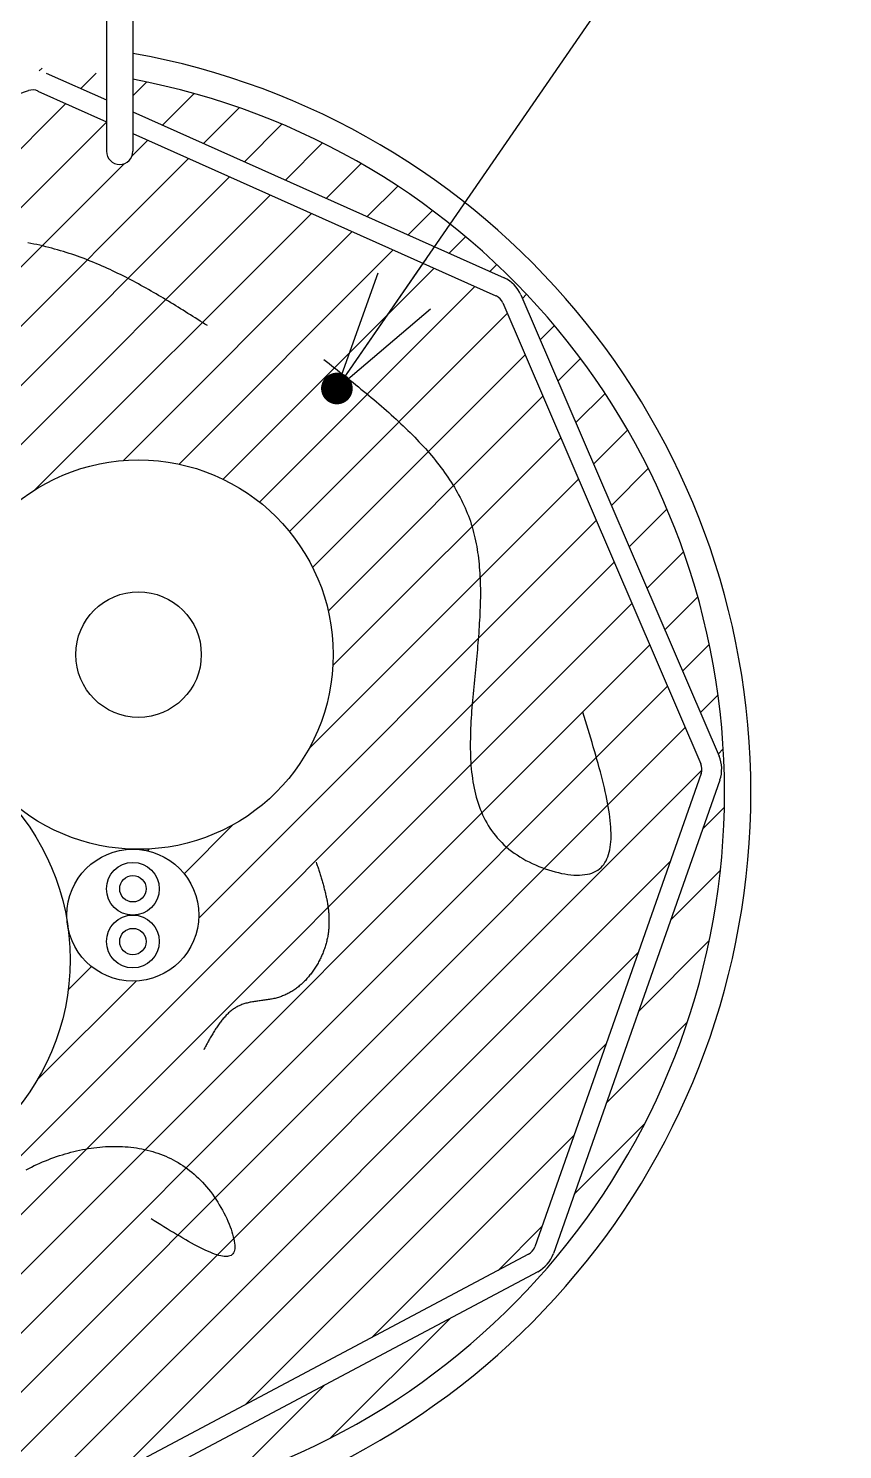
# Model space of a CAD drawing. Extents: x 443 to 1217, y -1921 to -677.
# Drawn here: x 759.64 to 771.67, y -1150.34 to -1129.36 of the extents above; entities that cross this region are included whole.
import ezdxf

# ---------------------------------------------------------------- set-up
doc = ezdxf.new("R2010")
doc.units = 0
doc.header["$MEASUREMENT"] = 0
doc.layers.get('0').update_dxf_attribs({"linetype": 'CONTINUOUS'})
doc.layers.add('3', color=8, linetype='CONTINUOUS')
doc.layers.add('5', color=7, linetype='CONTINUOUS')

# ---------------------------------------------------------------- blocks, each defined once
blk = doc.blocks.new('OPEN330A')
at = {"color": 0}
for q in [(30, 8.0385), (30, -8.0385), (40, 0)]:
    blk.add_line((0, 0), q, dxfattribs=at)
blk = doc.blocks.new('NEGDOTSMALL')
at = {"color": 0, "const_width": 4}
blk.add_lwpolyline([(-2, 0, 1), (2, 0, 1), (-2, 0)], format="xyb", dxfattribs=at)

msp = doc.modelspace()

# ---------------------------------------------------------------- linework, layer by layer
at = {"color": 7, "linetype": 'Continuous'}
msp.add_line((764.199, -1134.673), (777.199, -1115.823), dxfattribs=at)
at = {"color": 8, "linetype": 'Continuous'}
for p, q in [((759.803, -1129.983), (759.843, -1129.943)), ((760.416, -1130.244), (760.641, -1130.019)), ((761.184, -1130.351), (761.387, -1130.148)), ((761.625, -1130.785), (762.091, -1130.319)), ((749.39, -1141.27), (760.195, -1130.465)), ((762.229, -1131.055), (762.756, -1130.528)), ((749.563, -1141.972), (760.795, -1130.74)), ((762.834, -1131.325), (763.387, -1130.772)), ((761.173, -1131.237), (761.404, -1131.006)), ((763.438, -1131.595), (763.986, -1131.047)), ((749.736, -1142.673), (761.055, -1131.355)), ((749.909, -1143.375), (762.008, -1131.276)), ((764.043, -1131.866), (764.556, -1131.352)), ((750.082, -1144.077), (762.613, -1131.546)), ((754.852, -1140.181), (763.217, -1131.816)), ((764.647, -1132.136), (765.097, -1131.686)), ((765.252, -1132.406), (765.612, -1132.046)), ((759.743, -1136.165), (763.822, -1132.087)), ((761.048, -1135.735), (764.426, -1132.357)), ((765.856, -1132.676), (766.1, -1132.432)), ((761.868, -1135.79), (765.03, -1132.627)), ((762.519, -1136.013), (765.635, -1132.897)), ((766.46, -1132.946), (766.563, -1132.844)), ((763.057, -1136.35), (766.239, -1133.168)), ((766.939, -1133.342), (767, -1133.281)), ((763.497, -1136.784), (766.716, -1133.565)), ((767.202, -1133.954), (767.412, -1133.743)), ((763.841, -1137.315), (766.979, -1134.176)), ((767.465, -1134.566), (767.799, -1134.231)), ((764.072, -1137.959), (767.242, -1134.788)), ((767.728, -1135.177), (768.16, -1134.745)), ((764.14, -1138.765), (767.505, -1135.4)), ((767.991, -1135.789), (768.493, -1135.286)), ((763.784, -1139.996), (767.768, -1136.011)), ((768.254, -1136.401), (768.799, -1135.855)), ((768.517, -1137.012), (769.075, -1136.454)), ((762.158, -1142.496), (768.031, -1136.623)), ((768.78, -1137.624), (769.319, -1137.084)), ((755.776, -1149.753), (768.294, -1137.235)), ((756.979, -1149.424), (768.557, -1137.846)), ((769.043, -1138.235), (769.529, -1137.749)), ((757.733, -1149.545), (768.82, -1138.458)), ((769.306, -1138.847), (769.701, -1138.452)), ((758.122, -1150.031), (769.083, -1139.069)), ((769.569, -1139.459), (769.829, -1139.199)), ((758.548, -1150.479), (769.346, -1139.681)), ((769.832, -1140.07), (769.907, -1139.995)), ((759.241, -1150.661), (769.591, -1140.311)), ((769.604, -1141.173), (769.924, -1140.853)), ((761.943, -1141.837), (762.664, -1141.116)), ((761.404, -1141.501), (761.433, -1141.472)), ((759.934, -1150.842), (769.126, -1141.651)), ((769.129, -1142.522), (769.864, -1141.787)), ((760.233, -1142.672), (760.236, -1142.669)), ((768.655, -1143.871), (769.7, -1142.826)), ((761.157, -1150.494), (768.652, -1143)), ((760.232, -1143.548), (760.573, -1143.207)), ((759.778, -1144.876), (761.232, -1143.423)), ((768.18, -1145.22), (769.377, -1144.023)), ((762.849, -1149.677), (768.177, -1144.349)), ((764.715, -1148.686), (767.703, -1145.698)), ((767.706, -1146.569), (768.743, -1145.532)), ((766.581, -1147.694), (767.228, -1147.047)), ((764.107, -1150.169), (765.875, -1148.4)), ((762.598, -1150.803), (764.009, -1149.392))]:
    msp.add_line(p, q, dxfattribs=at)
at = {"layer": '3', "color": 3, "linetype": 'Continuous'}
for p, q in [((760.795, -1126.61), (760.795, -1131.171)), ((761.184, -1126.61), (761.184, -1131.171)), ((759.902, -1130.015), (760.795, -1130.413)), ((757.678, -1130.934), (759.642, -1130.275)), ((759.783, -1130.281), (760.795, -1130.734)), ((761.184, -1130.588), (766.668, -1133.039)), ((761.184, -1130.908), (766.549, -1133.306)), ((766.917, -1133.292), (769.845, -1140.1)), ((766.649, -1133.407), (769.576, -1140.216)), ((769.581, -1140.357), (767.122, -1147.349)), ((769.857, -1140.454), (767.398, -1147.445)), ((767.03, -1147.456), (761.182, -1150.563)), ((767.167, -1147.714), (761.184, -1150.892))]:
    msp.add_line(p, q, dxfattribs=at)
at = {"layer": '3', "color": 3}
for p, q in [((759.677, -1132.531), (759.632, -1132.522)), ((759.722, -1132.54), (759.677, -1132.531)), ((759.767, -1132.549), (759.722, -1132.54)), ((759.811, -1132.559), (759.767, -1132.549)), ((759.855, -1132.569), (759.811, -1132.559)), ((759.9, -1132.58), (759.855, -1132.569)), ((759.943, -1132.591), (759.9, -1132.58)), ((759.987, -1132.602), (759.943, -1132.591)), ((760.029, -1132.614), (759.987, -1132.602)), ((760.073, -1132.626), (760.029, -1132.614)), ((760.115, -1132.639), (760.073, -1132.626)), ((760.158, -1132.652), (760.115, -1132.639)), ((760.2, -1132.665), (760.158, -1132.652)), ((760.242, -1132.678), (760.2, -1132.665)), ((760.283, -1132.692), (760.242, -1132.678)), ((760.326, -1132.706), (760.283, -1132.692)), ((760.366, -1132.721), (760.326, -1132.706)), ((760.408, -1132.736), (760.366, -1132.721)), ((760.449, -1132.751), (760.408, -1132.736)), ((760.489, -1132.766), (760.449, -1132.751)), ((760.53, -1132.782), (760.489, -1132.766)), ((760.57, -1132.798), (760.53, -1132.782)), ((760.61, -1132.815), (760.57, -1132.798)), ((760.651, -1132.831), (760.61, -1132.815)), ((760.69, -1132.848), (760.651, -1132.831)), ((760.73, -1132.865), (760.69, -1132.848)), ((760.769, -1132.883), (760.73, -1132.865)), ((760.809, -1132.9), (760.769, -1132.883)), ((760.848, -1132.918), (760.809, -1132.9)), ((760.886, -1132.937), (760.848, -1132.918)), ((760.925, -1132.955), (760.886, -1132.937)), ((760.963, -1132.974), (760.925, -1132.955)), ((761.003, -1132.992), (760.963, -1132.974)), ((761.041, -1133.011), (761.003, -1132.992)), ((761.079, -1133.031), (761.041, -1133.011)), ((761.117, -1133.05), (761.079, -1133.031)), ((761.154, -1133.07), (761.117, -1133.05)), ((761.192, -1133.09), (761.154, -1133.07)), ((761.23, -1133.11), (761.192, -1133.09)), ((761.267, -1133.13), (761.23, -1133.11)), ((761.304, -1133.151), (761.267, -1133.13)), ((761.343, -1133.171), (761.304, -1133.151)), ((761.38, -1133.192), (761.343, -1133.171)), ((761.417, -1133.213), (761.38, -1133.192)), ((761.454, -1133.234), (761.417, -1133.213)), ((761.491, -1133.255), (761.454, -1133.234)), ((761.527, -1133.277), (761.491, -1133.255)), ((761.564, -1133.298), (761.527, -1133.277)), ((761.601, -1133.32), (761.564, -1133.298)), ((761.637, -1133.341), (761.601, -1133.32)), ((761.674, -1133.363), (761.637, -1133.341)), ((761.71, -1133.385), (761.674, -1133.363)), ((761.746, -1133.407), (761.71, -1133.385)), ((761.783, -1133.429), (761.746, -1133.407)), ((761.819, -1133.451), (761.783, -1133.429)), ((761.855, -1133.474), (761.819, -1133.451)), ((761.891, -1133.496), (761.855, -1133.474)), ((761.927, -1133.518), (761.891, -1133.496)), ((761.963, -1133.541), (761.927, -1133.518)), ((761.999, -1133.564), (761.963, -1133.541)), ((762.035, -1133.586), (761.999, -1133.564)), ((762.071, -1133.609), (762.035, -1133.586)), ((762.107, -1133.631), (762.071, -1133.609)), ((762.143, -1133.654), (762.107, -1133.631)), ((762.178, -1133.677), (762.143, -1133.654)), ((762.214, -1133.7), (762.178, -1133.677)), ((762.25, -1133.722), (762.214, -1133.7)), ((762.286, -1133.745), (762.25, -1133.722)), ((764.005, -1134.244), (764.044, -1134.275)), ((764.044, -1134.275), (764.085, -1134.306)), ((764.085, -1134.306), (764.124, -1134.337)), ((764.124, -1134.337), (764.163, -1134.368)), ((764.163, -1134.368), (764.202, -1134.399)), ((764.202, -1134.399), (764.243, -1134.43)), ((764.243, -1134.43), (764.282, -1134.462)), ((764.282, -1134.462), (764.321, -1134.493)), ((764.321, -1134.493), (764.36, -1134.524)), ((764.36, -1134.524), (764.4, -1134.555)), ((764.4, -1134.555), (764.438, -1134.586)), ((764.438, -1134.586), (764.477, -1134.618)), ((764.477, -1134.618), (764.516, -1134.649)), ((764.516, -1134.649), (764.554, -1134.681)), ((764.554, -1134.681), (764.592, -1134.712)), ((764.592, -1134.712), (764.631, -1134.743)), ((764.631, -1134.743), (764.669, -1134.775)), ((764.669, -1134.775), (764.707, -1134.807)), ((764.707, -1134.807), (764.745, -1134.838)), ((764.745, -1134.838), (764.782, -1134.87)), ((764.782, -1134.87), (764.82, -1134.902)), ((764.82, -1134.902), (764.857, -1134.934)), ((764.857, -1134.934), (764.894, -1134.966)), ((764.894, -1134.966), (764.93, -1134.998)), ((764.93, -1134.998), (764.967, -1135.03)), ((764.967, -1135.03), (765.003, -1135.063)), ((765.003, -1135.063), (765.039, -1135.095)), ((765.039, -1135.095), (765.074, -1135.127)), ((765.074, -1135.127), (765.11, -1135.16)), ((765.11, -1135.16), (765.145, -1135.193)), ((765.145, -1135.193), (765.18, -1135.226)), ((765.18, -1135.226), (765.214, -1135.258)), ((765.214, -1135.258), (765.247, -1135.292)), ((765.247, -1135.292), (765.281, -1135.325)), ((765.281, -1135.325), (765.315, -1135.358)), ((765.315, -1135.358), (765.348, -1135.391)), ((765.348, -1135.391), (765.38, -1135.425)), ((765.38, -1135.425), (765.412, -1135.459)), ((765.412, -1135.459), (765.444, -1135.493)), ((765.444, -1135.493), (765.475, -1135.527)), ((765.475, -1135.527), (765.506, -1135.561)), ((765.506, -1135.561), (765.536, -1135.595)), ((765.536, -1135.595), (765.567, -1135.63)), ((765.567, -1135.63), (765.596, -1135.664)), ((765.596, -1135.664), (765.626, -1135.699)), ((765.626, -1135.699), (765.654, -1135.734)), ((765.654, -1135.734), (765.682, -1135.769)), ((765.682, -1135.769), (765.71, -1135.804)), ((765.71, -1135.804), (765.737, -1135.84)), ((765.737, -1135.84), (765.763, -1135.876)), ((765.763, -1135.876), (765.789, -1135.912)), ((765.789, -1135.912), (765.815, -1135.948)), ((765.815, -1135.948), (765.84, -1135.984)), ((765.84, -1135.984), (765.864, -1136.02)), ((765.864, -1136.02), (765.888, -1136.057)), ((765.888, -1136.057), (765.911, -1136.094)), ((765.911, -1136.094), (765.934, -1136.131)), ((765.934, -1136.131), (765.956, -1136.168)), ((765.956, -1136.168), (765.978, -1136.206)), ((765.978, -1136.206), (765.998, -1136.243)), ((765.998, -1136.243), (766.019, -1136.281)), ((766.019, -1136.281), (766.039, -1136.32)), ((766.039, -1136.32), (766.057, -1136.358)), ((766.057, -1136.358), (766.076, -1136.397)), ((766.076, -1136.397), (766.093, -1136.436)), ((766.093, -1136.436), (766.109, -1136.475)), ((766.109, -1136.475), (766.126, -1136.514)), ((766.126, -1136.514), (766.141, -1136.554)), ((766.141, -1136.554), (766.156, -1136.594)), ((766.156, -1136.594), (766.171, -1136.634)), ((766.171, -1136.634), (766.184, -1136.674)), ((766.184, -1136.674), (766.196, -1136.715)), ((766.196, -1136.715), (766.208, -1136.756)), ((766.208, -1136.756), (766.218, -1136.797)), ((766.218, -1136.797), (766.229, -1136.839)), ((766.229, -1136.839), (766.239, -1136.88)), ((766.239, -1136.88), (766.248, -1136.923)), ((766.248, -1136.923), (766.257, -1136.965)), ((766.257, -1136.965), (766.264, -1137.007)), ((766.264, -1137.007), (766.272, -1137.05)), ((766.272, -1137.05), (766.278, -1137.093)), ((766.278, -1137.093), (766.285, -1137.136)), ((766.285, -1137.136), (766.29, -1137.179)), ((766.29, -1137.179), (766.296, -1137.223)), ((766.296, -1137.223), (766.3, -1137.267)), ((766.3, -1137.267), (766.303, -1137.311)), ((766.303, -1137.311), (766.308, -1137.355)), ((766.308, -1137.355), (766.31, -1137.4)), ((766.31, -1137.4), (766.313, -1137.445)), ((766.313, -1137.445), (766.314, -1137.49)), ((766.314, -1137.49), (766.317, -1137.535)), ((766.317, -1137.535), (766.318, -1137.58)), ((766.318, -1137.58), (766.319, -1137.626)), ((766.319, -1137.626), (766.319, -1137.672)), ((766.319, -1137.672), (766.319, -1137.718)), ((766.319, -1137.718), (766.319, -1137.764)), ((766.315, -1137.904), (766.313, -1137.951)), ((766.317, -1137.857), (766.315, -1137.904)), ((766.318, -1137.81), (766.317, -1137.857)), ((766.319, -1137.764), (766.318, -1137.81)), ((766.303, -1138.14), (766.3, -1138.188)), ((766.307, -1138.093), (766.303, -1138.14)), ((766.309, -1138.045), (766.307, -1138.093)), ((766.311, -1137.998), (766.309, -1138.045)), ((766.313, -1137.951), (766.311, -1137.998)), ((766.29, -1138.333), (766.286, -1138.382)), ((766.294, -1138.285), (766.29, -1138.333)), ((766.297, -1138.236), (766.294, -1138.285)), ((766.3, -1138.188), (766.297, -1138.236)), ((766.274, -1138.529), (766.27, -1138.578)), ((766.278, -1138.479), (766.274, -1138.529)), ((766.283, -1138.43), (766.278, -1138.479)), ((766.286, -1138.382), (766.283, -1138.43)), ((766.251, -1138.776), (766.246, -1138.826)), ((766.256, -1138.726), (766.251, -1138.776)), ((766.26, -1138.677), (766.256, -1138.726)), ((766.265, -1138.627), (766.26, -1138.677)), ((766.27, -1138.578), (766.265, -1138.627)), ((766.232, -1138.977), (766.226, -1139.028)), ((766.236, -1138.927), (766.232, -1138.977)), ((766.241, -1138.876), (766.236, -1138.927)), ((766.246, -1138.826), (766.241, -1138.876)), ((766.212, -1139.18), (766.208, -1139.231)), ((766.216, -1139.129), (766.212, -1139.18)), ((766.222, -1139.078), (766.216, -1139.129)), ((766.226, -1139.028), (766.222, -1139.078)), ((766.194, -1139.385), (766.19, -1139.436)), ((766.199, -1139.333), (766.194, -1139.385)), ((766.203, -1139.282), (766.199, -1139.333)), ((766.208, -1139.231), (766.203, -1139.282)), ((766.18, -1139.589), (766.177, -1139.64)), ((766.184, -1139.538), (766.18, -1139.589)), ((766.187, -1139.487), (766.184, -1139.538)), ((766.19, -1139.436), (766.187, -1139.487)), ((767.851, -1139.516), (767.831, -1139.452)), ((767.871, -1139.581), (767.851, -1139.516)), ((767.89, -1139.645), (767.871, -1139.581)), ((766.172, -1139.793), (766.171, -1139.843)), ((766.173, -1139.742), (766.172, -1139.793)), ((766.175, -1139.691), (766.173, -1139.742)), ((766.177, -1139.64), (766.175, -1139.691)), ((767.91, -1139.709), (767.89, -1139.645)), ((767.929, -1139.772), (767.91, -1139.709)), ((767.949, -1139.836), (767.929, -1139.772)), ((766.171, -1139.843), (766.169, -1139.894)), ((766.169, -1139.894), (766.169, -1139.944)), ((766.169, -1139.944), (766.169, -1139.994)), ((766.169, -1139.994), (766.171, -1140.044)), ((767.968, -1139.899), (767.949, -1139.836)), ((767.986, -1139.962), (767.968, -1139.899)), ((768.005, -1140.025), (767.986, -1139.962)), ((768.023, -1140.087), (768.005, -1140.025)), ((766.171, -1140.044), (766.172, -1140.093)), ((766.172, -1140.093), (766.174, -1140.143)), ((766.174, -1140.143), (766.177, -1140.192)), ((766.177, -1140.192), (766.18, -1140.241)), ((766.18, -1140.241), (766.185, -1140.289)), ((768.041, -1140.149), (768.023, -1140.087)), ((768.058, -1140.211), (768.041, -1140.149)), ((768.074, -1140.272), (768.058, -1140.211)), ((766.185, -1140.289), (766.189, -1140.337)), ((766.189, -1140.337), (766.196, -1140.385)), ((766.196, -1140.385), (766.201, -1140.433)), ((766.201, -1140.433), (766.209, -1140.48)), ((768.091, -1140.332), (768.074, -1140.272)), ((768.106, -1140.392), (768.091, -1140.332)), ((768.121, -1140.452), (768.106, -1140.392)), ((768.137, -1140.51), (768.121, -1140.452)), ((766.209, -1140.48), (766.216, -1140.526)), ((766.216, -1140.526), (766.226, -1140.572)), ((766.226, -1140.572), (766.236, -1140.618)), ((766.236, -1140.618), (766.247, -1140.663)), ((766.247, -1140.663), (766.258, -1140.708)), ((768.15, -1140.568), (768.137, -1140.51)), ((768.163, -1140.625), (768.15, -1140.568)), ((768.175, -1140.682), (768.163, -1140.625)), ((766.258, -1140.708), (766.271, -1140.753)), ((766.271, -1140.753), (766.285, -1140.796)), ((766.285, -1140.796), (766.299, -1140.839)), ((766.299, -1140.839), (766.315, -1140.882)), ((768.187, -1140.737), (768.175, -1140.682)), ((768.198, -1140.792), (768.187, -1140.737)), ((768.207, -1140.846), (768.198, -1140.792)), ((768.216, -1140.899), (768.207, -1140.846)), ((766.315, -1140.882), (766.333, -1140.924)), ((766.333, -1140.924), (766.35, -1140.966)), ((766.35, -1140.966), (766.37, -1141.007)), ((766.37, -1141.007), (766.391, -1141.047)), ((766.391, -1141.047), (766.412, -1141.086)), ((766.412, -1141.086), (766.435, -1141.125)), ((768.224, -1140.951), (768.216, -1140.899)), ((768.231, -1141.002), (768.224, -1140.951)), ((768.237, -1141.052), (768.231, -1141.002)), ((768.242, -1141.101), (768.237, -1141.052)), ((766.435, -1141.125), (766.459, -1141.163)), ((766.459, -1141.163), (766.484, -1141.201)), ((766.484, -1141.201), (766.512, -1141.238)), ((766.512, -1141.238), (766.54, -1141.274)), ((766.54, -1141.274), (766.569, -1141.309)), ((768.246, -1141.148), (768.242, -1141.101)), ((768.248, -1141.195), (768.246, -1141.148)), ((768.25, -1141.24), (768.248, -1141.195)), ((768.249, -1141.327), (768.25, -1141.284)), ((768.25, -1141.284), (768.25, -1141.24)), ((766.569, -1141.309), (766.601, -1141.343)), ((766.601, -1141.343), (766.634, -1141.377)), ((766.634, -1141.377), (766.667, -1141.41)), ((766.667, -1141.41), (766.702, -1141.442)), ((766.702, -1141.442), (766.739, -1141.473)), ((766.739, -1141.473), (766.779, -1141.503)), ((766.779, -1141.503), (766.819, -1141.532)), ((768.223, -1141.52), (768.23, -1141.484)), ((768.23, -1141.484), (768.237, -1141.447)), ((768.237, -1141.447), (768.242, -1141.408)), ((768.242, -1141.408), (768.247, -1141.368)), ((768.247, -1141.368), (768.249, -1141.327)), ((763.894, -1141.669), (763.899, -1141.685)), ((763.899, -1141.685), (763.905, -1141.701)), ((763.905, -1141.701), (763.91, -1141.717)), ((763.91, -1141.717), (763.916, -1141.734)), ((766.819, -1141.532), (766.86, -1141.561)), ((766.86, -1141.561), (766.903, -1141.588)), ((766.903, -1141.588), (766.948, -1141.614)), ((766.948, -1141.614), (766.992, -1141.64)), ((766.992, -1141.64), (767.038, -1141.664)), ((767.038, -1141.664), (767.085, -1141.687)), ((767.085, -1141.687), (767.133, -1141.708)), ((767.133, -1141.708), (767.181, -1141.729)), ((768.121, -1141.723), (768.141, -1141.699)), ((768.141, -1141.699), (768.159, -1141.674)), ((768.159, -1141.674), (768.175, -1141.646)), ((768.175, -1141.646), (768.189, -1141.617)), ((768.189, -1141.617), (768.202, -1141.586)), ((768.202, -1141.586), (768.213, -1141.554)), ((768.213, -1141.554), (768.223, -1141.52)), ((763.916, -1141.734), (763.921, -1141.75)), ((763.921, -1141.75), (763.925, -1141.766)), ((763.925, -1141.766), (763.931, -1141.783)), ((763.931, -1141.783), (763.936, -1141.799)), ((763.936, -1141.799), (763.942, -1141.815)), ((763.942, -1141.815), (763.946, -1141.831)), ((763.946, -1141.831), (763.952, -1141.848)), ((763.952, -1141.848), (763.957, -1141.864)), ((763.957, -1141.864), (763.961, -1141.88)), ((763.961, -1141.88), (763.967, -1141.896)), ((763.967, -1141.896), (763.971, -1141.913)), ((763.971, -1141.913), (763.977, -1141.929)), ((763.977, -1141.929), (763.981, -1141.945)), ((767.181, -1141.729), (767.229, -1141.748)), ((767.229, -1141.748), (767.277, -1141.766)), ((767.277, -1141.766), (767.326, -1141.782)), ((767.326, -1141.782), (767.374, -1141.797)), ((767.374, -1141.797), (767.423, -1141.81)), ((767.423, -1141.81), (767.471, -1141.822)), ((767.471, -1141.822), (767.518, -1141.832)), ((767.518, -1141.832), (767.564, -1141.841)), ((767.564, -1141.841), (767.61, -1141.848)), ((767.61, -1141.848), (767.655, -1141.853)), ((767.655, -1141.853), (767.7, -1141.857)), ((767.7, -1141.857), (767.742, -1141.858)), ((767.742, -1141.858), (767.783, -1141.858)), ((767.783, -1141.858), (767.824, -1141.856)), ((767.824, -1141.856), (767.862, -1141.851)), ((767.862, -1141.851), (767.899, -1141.845)), ((767.899, -1141.845), (767.934, -1141.837)), ((767.934, -1141.837), (767.967, -1141.827)), ((767.967, -1141.827), (767.997, -1141.815)), ((767.997, -1141.815), (768.025, -1141.8)), ((768.025, -1141.8), (768.053, -1141.784)), ((768.053, -1141.784), (768.078, -1141.766)), ((768.078, -1141.766), (768.101, -1141.745)), ((768.101, -1141.745), (768.121, -1141.723)), ((763.981, -1141.945), (763.987, -1141.962)), ((763.987, -1141.962), (763.991, -1141.978)), ((763.991, -1141.978), (763.995, -1141.994)), ((763.995, -1141.994), (764, -1142.01)), ((764, -1142.01), (764.004, -1142.027)), ((764.004, -1142.027), (764.008, -1142.043)), ((764.008, -1142.043), (764.013, -1142.059)), ((764.013, -1142.059), (764.017, -1142.076)), ((764.017, -1142.076), (764.021, -1142.092)), ((764.021, -1142.092), (764.026, -1142.108)), ((764.026, -1142.108), (764.029, -1142.125)), ((764.029, -1142.125), (764.033, -1142.141)), ((764.033, -1142.141), (764.037, -1142.157)), ((764.037, -1142.157), (764.04, -1142.174)), ((764.04, -1142.174), (764.043, -1142.19)), ((764.043, -1142.19), (764.048, -1142.206)), ((764.048, -1142.206), (764.051, -1142.223)), ((764.051, -1142.223), (764.053, -1142.239)), ((764.053, -1142.239), (764.056, -1142.255)), ((764.056, -1142.255), (764.06, -1142.272)), ((764.06, -1142.272), (764.062, -1142.288)), ((764.062, -1142.288), (764.064, -1142.304)), ((764.064, -1142.304), (764.067, -1142.321)), ((764.067, -1142.321), (764.069, -1142.337)), ((764.069, -1142.337), (764.072, -1142.354)), ((764.072, -1142.354), (764.073, -1142.37)), ((764.073, -1142.37), (764.075, -1142.386)), ((764.075, -1142.386), (764.076, -1142.403)), ((764.076, -1142.403), (764.078, -1142.419)), ((764.078, -1142.419), (764.079, -1142.436)), ((764.079, -1142.436), (764.08, -1142.452)), ((764.08, -1142.452), (764.081, -1142.469)), ((764.081, -1142.469), (764.081, -1142.485)), ((764.081, -1142.485), (764.082, -1142.502)), ((764.082, -1142.502), (764.082, -1142.518)), ((764.082, -1142.518), (764.082, -1142.534)), ((764.082, -1142.534), (764.082, -1142.551)), ((764.082, -1142.551), (764.082, -1142.568)), ((764.063, -1142.766), (764.06, -1142.783)), ((764.065, -1142.75), (764.063, -1142.766)), ((764.068, -1142.733), (764.065, -1142.75)), ((764.07, -1142.716), (764.068, -1142.733)), ((764.073, -1142.7), (764.07, -1142.716)), ((764.075, -1142.683), (764.073, -1142.7)), ((764.077, -1142.667), (764.075, -1142.683)), ((764.078, -1142.65), (764.077, -1142.667)), ((764.079, -1142.634), (764.078, -1142.65)), ((764.08, -1142.617), (764.079, -1142.634)), ((764.081, -1142.601), (764.08, -1142.617)), ((764.082, -1142.584), (764.081, -1142.601)), ((764.082, -1142.568), (764.082, -1142.584)), ((764.007, -1142.965), (764.002, -1142.981)), ((764.014, -1142.949), (764.007, -1142.965)), ((764.019, -1142.932), (764.014, -1142.949)), ((764.025, -1142.916), (764.019, -1142.932)), ((764.03, -1142.899), (764.025, -1142.916)), ((764.034, -1142.882), (764.03, -1142.899)), ((764.04, -1142.866), (764.034, -1142.882)), ((764.044, -1142.849), (764.04, -1142.866)), ((764.049, -1142.833), (764.044, -1142.849)), ((764.052, -1142.816), (764.049, -1142.833)), ((764.056, -1142.799), (764.052, -1142.816)), ((764.06, -1142.783), (764.056, -1142.799)), ((763.902, -1143.188), (763.893, -1143.203)), ((763.911, -1143.172), (763.902, -1143.188)), ((763.92, -1143.157), (763.911, -1143.172)), ((763.928, -1143.141), (763.92, -1143.157)), ((763.936, -1143.126), (763.928, -1143.141)), ((763.945, -1143.11), (763.936, -1143.126)), ((763.953, -1143.094), (763.945, -1143.11)), ((763.96, -1143.078), (763.953, -1143.094)), ((763.968, -1143.062), (763.96, -1143.078)), ((763.975, -1143.046), (763.968, -1143.062)), ((763.982, -1143.03), (763.975, -1143.046)), ((763.989, -1143.014), (763.982, -1143.03)), ((763.995, -1142.998), (763.989, -1143.014)), ((764.002, -1142.981), (763.995, -1142.998)), ((763.745, -1143.399), (763.733, -1143.412)), ((763.757, -1143.386), (763.745, -1143.399)), ((763.767, -1143.373), (763.757, -1143.386)), ((763.779, -1143.36), (763.767, -1143.373)), ((763.79, -1143.346), (763.779, -1143.36)), ((763.801, -1143.333), (763.79, -1143.346)), ((763.812, -1143.319), (763.801, -1143.333)), ((763.823, -1143.305), (763.812, -1143.319)), ((763.834, -1143.291), (763.823, -1143.305)), ((763.844, -1143.276), (763.834, -1143.291)), ((763.855, -1143.262), (763.844, -1143.276)), ((763.864, -1143.247), (763.855, -1143.262)), ((763.874, -1143.233), (763.864, -1143.247)), ((763.883, -1143.218), (763.874, -1143.233)), ((763.893, -1143.203), (763.883, -1143.218)), ((763.474, -1143.608), (763.459, -1143.616)), ((763.488, -1143.6), (763.474, -1143.608)), ((763.504, -1143.592), (763.488, -1143.6)), ((763.518, -1143.584), (763.504, -1143.592)), ((763.533, -1143.575), (763.518, -1143.584)), ((763.547, -1143.566), (763.533, -1143.575)), ((763.561, -1143.556), (763.547, -1143.566)), ((763.576, -1143.547), (763.561, -1143.556)), ((763.59, -1143.537), (763.576, -1143.547)), ((763.603, -1143.527), (763.59, -1143.537)), ((763.617, -1143.516), (763.603, -1143.527)), ((763.63, -1143.506), (763.617, -1143.516)), ((763.643, -1143.495), (763.63, -1143.506)), ((763.656, -1143.484), (763.643, -1143.495)), ((763.669, -1143.472), (763.656, -1143.484)), ((763.682, -1143.461), (763.669, -1143.472)), ((763.696, -1143.449), (763.682, -1143.461)), ((763.708, -1143.437), (763.696, -1143.449)), ((763.721, -1143.424), (763.708, -1143.437)), ((763.733, -1143.412), (763.721, -1143.424)), ((762.699, -1143.818), (762.686, -1143.826)), ((762.713, -1143.81), (762.699, -1143.818)), ((762.726, -1143.802), (762.713, -1143.81)), ((762.74, -1143.795), (762.726, -1143.802)), ((762.753, -1143.788), (762.74, -1143.795)), ((762.767, -1143.782), (762.753, -1143.788)), ((762.781, -1143.776), (762.767, -1143.782)), ((762.796, -1143.77), (762.781, -1143.776)), ((762.811, -1143.765), (762.796, -1143.77)), ((762.826, -1143.76), (762.811, -1143.765)), ((762.841, -1143.755), (762.826, -1143.76)), ((762.856, -1143.751), (762.841, -1143.755)), ((762.872, -1143.747), (762.856, -1143.751)), ((762.887, -1143.743), (762.872, -1143.747)), ((762.903, -1143.74), (762.887, -1143.743)), ((762.918, -1143.736), (762.903, -1143.74)), ((762.935, -1143.733), (762.918, -1143.736)), ((762.951, -1143.73), (762.935, -1143.733)), ((762.968, -1143.728), (762.951, -1143.73)), ((762.984, -1143.725), (762.968, -1143.728)), ((763, -1143.723), (762.984, -1143.725)), ((763.017, -1143.72), (763, -1143.723)), ((763.033, -1143.718), (763.017, -1143.72)), ((763.049, -1143.716), (763.033, -1143.718)), ((763.067, -1143.714), (763.049, -1143.716)), ((763.083, -1143.711), (763.067, -1143.714)), ((763.1, -1143.709), (763.083, -1143.711)), ((763.117, -1143.707), (763.1, -1143.709)), ((763.134, -1143.705), (763.117, -1143.707)), ((763.151, -1143.702), (763.134, -1143.705)), ((763.167, -1143.7), (763.151, -1143.702)), ((763.184, -1143.697), (763.167, -1143.7)), ((763.201, -1143.695), (763.184, -1143.697)), ((763.218, -1143.692), (763.201, -1143.695)), ((763.235, -1143.689), (763.218, -1143.692)), ((763.251, -1143.685), (763.235, -1143.689)), ((763.268, -1143.682), (763.251, -1143.685)), ((763.285, -1143.678), (763.268, -1143.682)), ((763.301, -1143.674), (763.285, -1143.678)), ((763.317, -1143.67), (763.301, -1143.674)), ((763.334, -1143.665), (763.317, -1143.67)), ((763.349, -1143.66), (763.334, -1143.665)), ((763.365, -1143.655), (763.349, -1143.66)), ((763.382, -1143.649), (763.365, -1143.655)), ((763.397, -1143.643), (763.382, -1143.649)), ((763.412, -1143.637), (763.397, -1143.643)), ((763.429, -1143.63), (763.412, -1143.637)), ((763.444, -1143.623), (763.429, -1143.63)), ((763.459, -1143.616), (763.444, -1143.623)), ((762.479, -1144.027), (762.469, -1144.04)), ((762.49, -1144.014), (762.479, -1144.027)), ((762.5, -1144.001), (762.49, -1144.014)), ((762.511, -1143.988), (762.5, -1144.001)), ((762.521, -1143.975), (762.511, -1143.988)), ((762.532, -1143.963), (762.521, -1143.975)), ((762.542, -1143.95), (762.532, -1143.963)), ((762.554, -1143.939), (762.542, -1143.95)), ((762.565, -1143.927), (762.554, -1143.939)), ((762.576, -1143.915), (762.565, -1143.927)), ((762.588, -1143.904), (762.576, -1143.915)), ((762.599, -1143.893), (762.588, -1143.904)), ((762.611, -1143.883), (762.599, -1143.893)), ((762.623, -1143.873), (762.611, -1143.883)), ((762.635, -1143.863), (762.623, -1143.873)), ((762.648, -1143.853), (762.635, -1143.863)), ((762.66, -1143.844), (762.648, -1143.853)), ((762.673, -1143.835), (762.66, -1143.844)), ((762.686, -1143.826), (762.673, -1143.835)), ((762.345, -1144.231), (762.337, -1144.247)), ((762.354, -1144.216), (762.345, -1144.231)), ((762.364, -1144.2), (762.354, -1144.216)), ((762.372, -1144.185), (762.364, -1144.2)), ((762.382, -1144.17), (762.372, -1144.185)), ((762.391, -1144.155), (762.382, -1144.17)), ((762.401, -1144.14), (762.391, -1144.155)), ((762.411, -1144.125), (762.401, -1144.14)), ((762.419, -1144.111), (762.411, -1144.125)), ((762.429, -1144.096), (762.419, -1144.111)), ((762.439, -1144.082), (762.429, -1144.096)), ((762.449, -1144.068), (762.439, -1144.082)), ((762.46, -1144.054), (762.449, -1144.068)), ((762.469, -1144.04), (762.46, -1144.054)), ((762.24, -1144.423), (762.231, -1144.439)), ((762.248, -1144.407), (762.24, -1144.423)), ((762.257, -1144.39), (762.248, -1144.407)), ((762.266, -1144.374), (762.257, -1144.39)), ((762.274, -1144.358), (762.266, -1144.374)), ((762.283, -1144.342), (762.274, -1144.358)), ((762.292, -1144.326), (762.283, -1144.342)), ((762.301, -1144.31), (762.292, -1144.326)), ((762.309, -1144.294), (762.301, -1144.31)), ((762.318, -1144.278), (762.309, -1144.294)), ((762.328, -1144.263), (762.318, -1144.278)), ((762.337, -1144.247), (762.328, -1144.263)), ((760.397, -1145.92), (760.44, -1145.911)), ((760.44, -1145.911), (760.483, -1145.903)), ((760.483, -1145.903), (760.525, -1145.896)), ((760.525, -1145.896), (760.568, -1145.889)), ((760.568, -1145.889), (760.61, -1145.884)), ((760.61, -1145.884), (760.653, -1145.878)), ((760.653, -1145.878), (760.695, -1145.874)), ((760.695, -1145.874), (760.738, -1145.87)), ((760.738, -1145.87), (760.78, -1145.867)), ((760.78, -1145.867), (760.823, -1145.865)), ((760.823, -1145.865), (760.864, -1145.864)), ((760.864, -1145.864), (760.907, -1145.863)), ((760.907, -1145.863), (760.948, -1145.863)), ((760.948, -1145.863), (760.991, -1145.864)), ((760.991, -1145.864), (761.032, -1145.866)), ((761.032, -1145.866), (761.073, -1145.869)), ((761.073, -1145.869), (761.115, -1145.872)), ((761.115, -1145.872), (761.156, -1145.876)), ((761.156, -1145.876), (761.197, -1145.881)), ((761.197, -1145.881), (761.238, -1145.887)), ((761.238, -1145.887), (761.278, -1145.894)), ((761.278, -1145.894), (761.319, -1145.901)), ((761.319, -1145.901), (761.359, -1145.91)), ((761.359, -1145.91), (761.398, -1145.919)), ((759.768, -1146.129), (759.809, -1146.111)), ((759.809, -1146.111), (759.851, -1146.094)), ((759.851, -1146.094), (759.892, -1146.077)), ((759.892, -1146.077), (759.933, -1146.06)), ((759.933, -1146.06), (759.975, -1146.044)), ((759.975, -1146.044), (760.016, -1146.029)), ((760.016, -1146.029), (760.059, -1146.014)), ((760.059, -1146.014), (760.1, -1146)), ((760.1, -1146), (760.143, -1145.987)), ((760.143, -1145.987), (760.185, -1145.974)), ((760.185, -1145.974), (760.227, -1145.962)), ((760.227, -1145.962), (760.269, -1145.95)), ((760.269, -1145.95), (760.312, -1145.94)), ((760.312, -1145.94), (760.354, -1145.93)), ((760.354, -1145.93), (760.397, -1145.92)), ((761.398, -1145.919), (761.439, -1145.93)), ((761.439, -1145.93), (761.478, -1145.941)), ((761.478, -1145.941), (761.516, -1145.953)), ((761.516, -1145.953), (761.555, -1145.966)), ((761.555, -1145.966), (761.593, -1145.979)), ((761.593, -1145.979), (761.631, -1145.994)), ((761.631, -1145.994), (761.67, -1146.01)), ((761.67, -1146.01), (761.707, -1146.027)), ((761.707, -1146.027), (761.744, -1146.044)), ((761.744, -1146.044), (761.78, -1146.063)), ((761.78, -1146.063), (761.817, -1146.082)), ((761.817, -1146.082), (761.852, -1146.103)), ((761.852, -1146.103), (761.888, -1146.124)), ((761.888, -1146.124), (761.922, -1146.146)), ((759.607, -1146.208), (759.647, -1146.188)), ((759.647, -1146.188), (759.687, -1146.168)), ((759.687, -1146.168), (759.727, -1146.148)), ((759.727, -1146.148), (759.768, -1146.129)), ((761.922, -1146.146), (761.956, -1146.17)), ((761.956, -1146.17), (761.991, -1146.194)), ((761.991, -1146.194), (762.024, -1146.22)), ((762.024, -1146.22), (762.058, -1146.246)), ((762.058, -1146.246), (762.09, -1146.274)), ((762.09, -1146.274), (762.122, -1146.302)), ((762.122, -1146.302), (762.153, -1146.332)), ((762.153, -1146.332), (762.185, -1146.362)), ((762.185, -1146.362), (762.216, -1146.394)), ((762.216, -1146.394), (762.245, -1146.426)), ((762.245, -1146.426), (762.274, -1146.46)), ((762.274, -1146.46), (762.303, -1146.495)), ((762.303, -1146.495), (762.331, -1146.531)), ((762.331, -1146.531), (762.359, -1146.568)), ((762.359, -1146.568), (762.386, -1146.606)), ((762.386, -1146.606), (762.413, -1146.645)), ((762.413, -1146.645), (762.438, -1146.685)), ((762.438, -1146.685), (762.462, -1146.725)), ((762.462, -1146.725), (762.486, -1146.766)), ((761.502, -1146.962), (761.455, -1146.932)), ((761.55, -1146.992), (761.502, -1146.962)), ((762.486, -1146.766), (762.509, -1146.806)), ((762.509, -1146.806), (762.531, -1146.847)), ((762.531, -1146.847), (762.551, -1146.888)), ((762.551, -1146.888), (762.571, -1146.929)), ((762.571, -1146.929), (762.589, -1146.97)), ((761.598, -1147.021), (761.55, -1146.992)), ((761.644, -1147.051), (761.598, -1147.021)), ((761.691, -1147.08), (761.644, -1147.051)), ((761.738, -1147.108), (761.691, -1147.08)), ((761.785, -1147.136), (761.738, -1147.108)), ((761.831, -1147.164), (761.785, -1147.136)), ((761.877, -1147.191), (761.831, -1147.164)), ((762.589, -1146.97), (762.606, -1147.01)), ((762.606, -1147.01), (762.621, -1147.049)), ((762.621, -1147.049), (762.635, -1147.087)), ((762.635, -1147.087), (762.648, -1147.125)), ((762.648, -1147.125), (762.659, -1147.162)), ((762.659, -1147.162), (762.669, -1147.197)), ((761.921, -1147.218), (761.877, -1147.191)), ((761.965, -1147.243), (761.921, -1147.218)), ((762.008, -1147.268), (761.965, -1147.243)), ((762.051, -1147.292), (762.008, -1147.268)), ((762.093, -1147.315), (762.051, -1147.292)), ((762.135, -1147.337), (762.093, -1147.315)), ((762.174, -1147.357), (762.135, -1147.337)), ((762.213, -1147.377), (762.174, -1147.357)), ((762.252, -1147.395), (762.213, -1147.377)), ((762.669, -1147.197), (762.677, -1147.231)), ((762.677, -1147.231), (762.683, -1147.263)), ((762.683, -1147.263), (762.687, -1147.294)), ((762.689, -1147.375), (762.685, -1147.398)), ((762.687, -1147.294), (762.69, -1147.323)), ((762.691, -1147.35), (762.689, -1147.375)), ((762.69, -1147.323), (762.691, -1147.35)), ((762.289, -1147.412), (762.252, -1147.395)), ((762.325, -1147.427), (762.289, -1147.412)), ((762.358, -1147.441), (762.325, -1147.427)), ((762.392, -1147.454), (762.358, -1147.441)), ((762.424, -1147.464), (762.392, -1147.454)), ((762.453, -1147.473), (762.424, -1147.464)), ((762.483, -1147.48), (762.453, -1147.473)), ((762.51, -1147.486), (762.483, -1147.48)), ((762.535, -1147.489), (762.51, -1147.486)), ((762.559, -1147.49), (762.535, -1147.489)), ((762.581, -1147.489), (762.559, -1147.49)), ((762.6, -1147.486), (762.581, -1147.489)), ((762.619, -1147.481), (762.6, -1147.486)), ((762.635, -1147.473), (762.619, -1147.481)), ((762.649, -1147.463), (762.635, -1147.473)), ((762.661, -1147.451), (762.649, -1147.463)), ((762.672, -1147.436), (762.661, -1147.451)), ((762.68, -1147.418), (762.672, -1147.436)), ((762.685, -1147.398), (762.68, -1147.418))]:
    msp.add_line(p, q, dxfattribs=at)
at = {"layer": '3', "color": 3, "linetype": 'Continuous'}
for centre, radius, start, end in [((759.228, -1140.638), 11.087, 280.1613, 79.8387), ((759.213, -1140.638), 10.713, 280.6055, 79.3945), ((759.704, -1130.459), 0.195, 65.9124, 108.5625), ((760.99, -1131.171), 0.195, 180, 0), ((766.47, -1133.484), 0.487, 23.2681, 65.9124), ((766.47, -1133.484), 0.195, 23.2681, 65.9124), ((769.397, -1140.292), 0.195, 340.6214, 23.2681), ((769.397, -1140.292), 0.487, 340.6214, 23.2681), ((766.938, -1147.284), 0.195, 297.9807, 340.6214), ((766.938, -1147.284), 0.487, 297.9807, 340.6214)]:
    msp.add_arc(centre, radius, start, end, dxfattribs=at)
at = {"layer": '5', "color": 3, "linetype": 'Continuous'}
for centre, radius in [((761.269, -1138.602), 2.875), ((761.269, -1138.602), 0.927), ((756.765, -1143.106), 3.494), ((761.185, -1142.45), 0.974), ((761.185, -1142.06), 0.39), ((761.185, -1142.06), 0.195), ((761.185, -1142.839), 0.39), ((761.185, -1142.839), 0.195)]:
    msp.add_circle(centre, radius, dxfattribs=at)

# ---------------------------------------------------------------- block references
at = {"color": 7, "linetype": 'Continuous', "yscale": 0.05843603243154152, "zscale": 0.05843603243154152}
for name, xscale, rotation in [('OPEN330A', -0.0584360324315415, 235.4082512332345), ('NEGDOTSMALL', -0.05843603243154152, 303.2255883714337)]:
    msp.add_blockref(name, (764.199, -1134.673), dxfattribs=dict(at, xscale=xscale, rotation=rotation))

doc.saveas('drawing.dxf')
